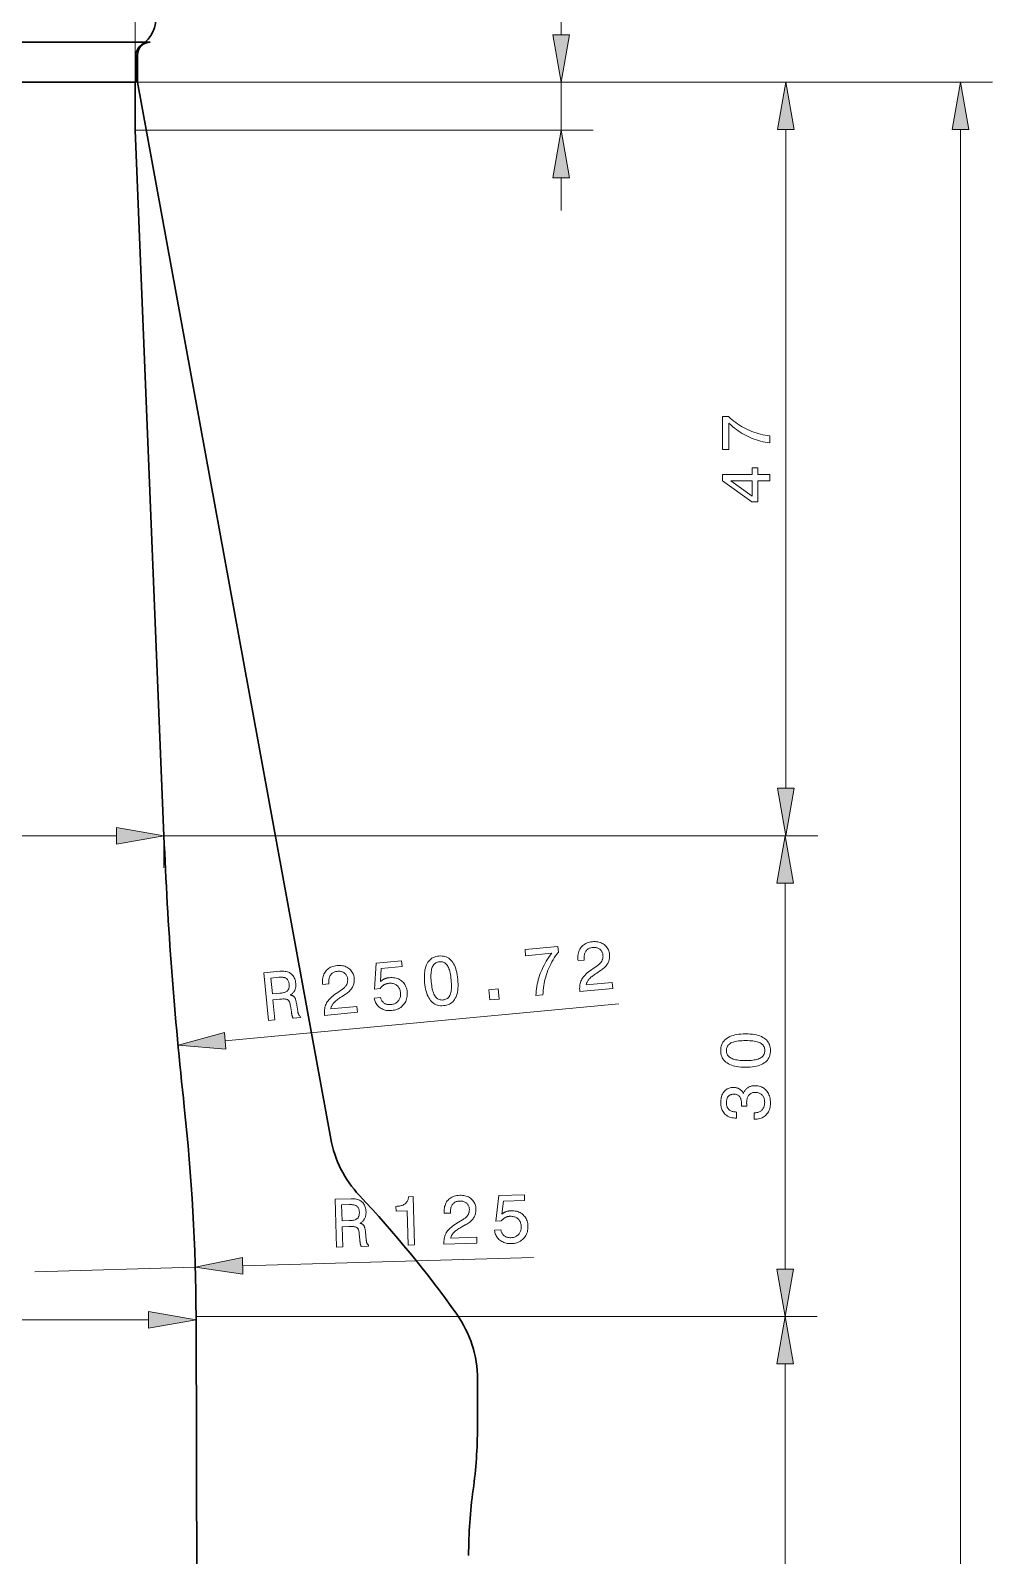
# Model space of a CAD drawing. Extents: x 0 to 297, y 0 to 543.
# Drawn here: x 160.5 to 220.5, y 262.9 to 358.1 of the extents above; entities that cross this region are included whole.
import ezdxf

# ---------------------------------------------------------------- set-up
doc = ezdxf.new("R2010")
doc.units = 0

msp = doc.modelspace()

# ---------------------------------------------------------------- linework, layer by layer
at = {"color": 7, "lineweight": 13}
for p, q in [((167.038, 354.832), (167.038, 391.751)), ((167.038, 354.832), (209.61, 354.832)), ((167.038, 354.832), (195.605, 354.832)), ((167.038, 354.832), (220.505, 354.832)), ((167.038, 351.832), (195.605, 351.832)), ((207.61, 310.787), (207.61, 351.878)), ((218.505, 137.787), (218.505, 351.878)), ((142.793, 307.83), (165.884, 307.83)), ((168.838, 307.832), (209.574, 307.832)), ((168.838, 307.832), (209.61, 307.832)), ((207.574, 280.787), (207.574, 304.878)), ((172.656, 295.042), (197.212, 297.335)), ((170.838, 277.832), (209.58, 277.832)), ((170.838, 277.832), (209.574, 277.832)), ((140.793, 277.63), (167.884, 277.63)), ((207.58, 210.787), (207.58, 274.878))]:
    msp.add_line(p, q, dxfattribs=at)
at = {"color": 7, "lineweight": 13, "ltscale": 0.261906}
msp.add_line((193.605, 357.787), (193.605, 368.263), dxfattribs=at)
at = {"color": 7, "lineweight": 30}
for p, q in [((140.688, 357.332), (167.988, 357.332)), ((141.588, 354.832), (167.088, 354.832)), ((141.638, 354.832), (167.038, 354.832)), ((167.188, 354.832), (179.238, 288.932)), ((167.038, 351.832), (168.838, 307.832)), ((170.838, 277.832), (171.088, 207.832))]:
    msp.add_line(p, q, dxfattribs=at)
at = {"color": 7, "lineweight": 30, "ltscale": 0.041704}
msp.add_line((167.088, 354.832), (167.088, 356.5), dxfattribs=at)
at = {"color": 7, "lineweight": 30, "ltscale": 0.0425}
msp.add_line((167.188, 354.832), (167.188, 356.532), dxfattribs=at)
at = {"color": 7, "lineweight": 30, "ltscale": 0.075}
for p, q in [((167.038, 351.832), (167.038, 354.832)), ((188.388, 270.932), (188.388, 273.932))]:
    msp.add_line(p, q, dxfattribs=at)
at = {"color": 7, "lineweight": 13, "ltscale": 0.075}
msp.add_line((193.605, 351.832), (193.605, 354.832), dxfattribs=at)
at = {"color": 7, "lineweight": 13, "ltscale": 0.051139}
msp.add_line((193.605, 346.832), (193.605, 348.878), dxfattribs=at)
at = {"color": 7, "lineweight": 13, "ltscale": 0.050046}
msp.add_line((168.838, 307.832), (168.838, 305.83), dxfattribs=at)
at = {"color": 7, "lineweight": 13, "ltscale": 0.25}
msp.add_line((160.793, 280.633), (170.789, 280.916), dxfattribs=at)
at = {"color": 7, "lineweight": 13, "ltscale": 0.453495}
msp.add_line((173.742, 280.999), (191.875, 281.511), dxfattribs=at)
at = {"color": 7, "lineweight": 13, "ltscale": 0.055047}
msp.add_line((170.838, 277.832), (170.838, 275.63), dxfattribs=at)
at = {"color": 7, "lineweight": 13}
for points in [[(193.084, 357.787), (193.605, 354.832), (194.126, 357.787)], [(208.131, 351.878), (207.61, 354.832), (207.09, 351.878)], [(219.026, 351.878), (218.505, 354.832), (217.984, 351.878)], [(194.126, 348.878), (193.605, 351.832), (193.084, 348.878)], [(206.61, 332.331), (206.467, 332.352), (206.325, 332.378), (206.186, 332.407), (206.048, 332.441), (205.912, 332.479), (205.779, 332.52), (205.647, 332.566), (205.518, 332.616), (205.39, 332.67), (205.264, 332.728), (205.14, 332.791), (205.017, 332.858), (204.895, 332.929), (204.775, 333.006), (204.655, 333.086), (204.536, 333.172), (204.419, 333.262), (204.302, 333.357), (204.187, 333.456), (204.072, 333.56), (204.072, 331.92), (203.678, 331.92), (203.678, 333.975), (204.036, 333.975), (204.148, 333.875), (204.262, 333.779), (204.378, 333.687), (204.495, 333.599), (204.614, 333.516), (204.735, 333.436), (204.857, 333.361), (204.981, 333.291), (205.106, 333.224), (205.234, 333.161), (205.363, 333.103), (205.494, 333.049), (205.627, 332.999), (205.762, 332.954), (205.898, 332.912), (206.037, 332.875), (206.178, 332.842), (206.32, 332.813), (206.464, 332.788), (206.61, 332.767)], [(206.61, 329.97), (205.868, 329.97), (205.868, 328.652), (205.489, 328.652), (203.678, 329.965), (203.678, 330.358), (205.523, 330.358), (205.523, 330.786), (205.868, 330.786), (205.868, 330.358), (206.61, 330.358)], [(205.523, 329.015), (205.523, 329.97), (204.18, 329.97)], [(207.09, 310.787), (207.61, 307.832), (208.131, 310.787)], [(165.884, 307.309), (168.838, 307.83), (165.884, 308.351)], [(208.095, 304.878), (207.574, 307.832), (207.053, 304.878)], [(192.037, 297.857), (192.045, 298.002), (192.057, 298.145), (192.074, 298.287), (192.094, 298.427), (192.119, 298.565), (192.149, 298.702), (192.182, 298.838), (192.22, 298.971), (192.262, 299.103), (192.308, 299.234), (192.358, 299.363), (192.414, 299.492), (192.474, 299.62), (192.538, 299.747), (192.608, 299.874), (192.682, 300), (192.76, 300.126), (192.844, 300.25), (192.932, 300.375), (193.025, 300.498), (191.392, 300.346), (191.355, 300.738), (193.402, 300.929), (193.435, 300.572), (193.346, 300.451), (193.26, 300.329), (193.18, 300.206), (193.103, 300.081), (193.031, 299.955), (192.963, 299.827), (192.9, 299.698), (192.841, 299.568), (192.786, 299.437), (192.736, 299.305), (192.69, 299.171), (192.649, 299.035), (192.611, 298.898), (192.578, 298.76), (192.55, 298.62), (192.525, 298.478), (192.506, 298.335), (192.49, 298.191), (192.479, 298.045), (192.472, 297.897)], [(194.77, 298.112), (194.769, 298.124), (194.763, 298.212), (194.761, 298.296), (194.764, 298.379), (194.771, 298.458), (194.782, 298.536), (194.798, 298.61), (194.819, 298.682), (194.843, 298.752), (194.872, 298.819), (194.906, 298.884), (194.945, 298.947), (194.99, 299.011), (195.042, 299.076), (195.101, 299.141), (195.167, 299.206), (195.239, 299.272), (195.318, 299.339), (195.403, 299.406), (195.495, 299.474), (195.594, 299.542), (195.835, 299.704), (195.877, 299.733), (195.917, 299.763), (195.954, 299.793), (195.988, 299.823), (196.02, 299.854), (196.05, 299.885), (196.077, 299.917), (196.101, 299.948), (196.123, 299.981), (196.143, 300.013), (196.16, 300.047), (196.174, 300.081), (196.187, 300.116), (196.197, 300.152), (196.206, 300.188), (196.212, 300.226), (196.215, 300.264), (196.217, 300.304), (196.216, 300.344), (196.214, 300.385), (196.208, 300.432), (196.199, 300.476), (196.186, 300.518), (196.171, 300.558), (196.153, 300.596), (196.132, 300.631), (196.107, 300.665), (196.08, 300.697), (196.049, 300.726), (196.015, 300.753), (195.979, 300.778), (195.941, 300.799), (195.901, 300.817), (195.859, 300.833), (195.815, 300.845), (195.769, 300.854), (195.721, 300.859), (195.671, 300.862), (195.62, 300.862), (195.566, 300.858), (195.513, 300.851), (195.463, 300.841), (195.415, 300.827), (195.37, 300.81), (195.328, 300.789), (195.288, 300.765), (195.251, 300.738), (195.217, 300.706), (195.185, 300.672), (195.156, 300.634), (195.13, 300.593), (195.107, 300.549), (195.088, 300.503), (195.072, 300.454), (195.059, 300.403), (195.05, 300.35), (195.044, 300.294), (195.042, 300.235), (195.043, 300.174), (195.047, 300.111), (195.05, 300.075), (194.66, 300.039), (194.654, 300.1), (194.648, 300.193), (194.648, 300.282), (194.654, 300.368), (194.665, 300.45), (194.682, 300.529), (194.705, 300.605), (194.733, 300.677), (194.767, 300.746), (194.807, 300.811), (194.853, 300.873), (194.904, 300.931), (194.959, 300.983), (195.018, 301.031), (195.082, 301.073), (195.15, 301.11), (195.223, 301.142), (195.299, 301.168), (195.381, 301.19), (195.466, 301.206), (195.556, 301.217), (195.642, 301.223), (195.726, 301.223), (195.807, 301.218), (195.885, 301.208), (195.96, 301.193), (196.032, 301.173), (196.101, 301.147), (196.168, 301.116), (196.231, 301.08), (196.291, 301.038), (196.348, 300.992), (196.399, 300.943), (196.445, 300.89), (196.486, 300.833), (196.522, 300.773), (196.552, 300.71), (196.578, 300.642), (196.598, 300.572), (196.613, 300.497), (196.623, 300.419), (196.627, 300.358), (196.628, 300.298), (196.626, 300.24), (196.62, 300.182), (196.611, 300.126), (196.598, 300.071), (196.582, 300.017), (196.563, 299.965), (196.54, 299.914), (196.514, 299.864), (196.485, 299.815), (196.452, 299.767), (196.416, 299.72), (196.376, 299.674), (196.333, 299.628), (196.286, 299.584), (196.236, 299.541), (196.183, 299.498), (196.125, 299.457), (196.065, 299.416), (195.825, 299.265), (195.759, 299.221), (195.696, 299.179), (195.638, 299.137), (195.584, 299.097), (195.533, 299.058), (195.487, 299.02), (195.444, 298.983), (195.406, 298.947), (195.372, 298.912), (195.341, 298.879), (195.314, 298.845), (195.289, 298.811), (195.266, 298.777), (195.245, 298.742), (195.226, 298.706), (195.21, 298.671), (195.196, 298.634), (195.184, 298.597), (195.174, 298.559), (195.166, 298.521), (196.786, 298.673), (196.821, 298.303)], [(178.849, 296.625), (178.847, 296.638), (178.841, 296.725), (178.84, 296.81), (178.842, 296.892), (178.849, 296.972), (178.861, 297.049), (178.877, 297.123), (178.897, 297.195), (178.922, 297.265), (178.951, 297.332), (178.984, 297.397), (179.023, 297.46), (179.068, 297.524), (179.121, 297.589), (179.18, 297.654), (179.245, 297.719), (179.317, 297.785), (179.396, 297.852), (179.481, 297.919), (179.573, 297.987), (179.672, 298.055), (179.913, 298.217), (179.955, 298.246), (179.995, 298.276), (180.032, 298.306), (180.067, 298.336), (180.099, 298.367), (180.128, 298.398), (180.155, 298.43), (180.18, 298.462), (180.202, 298.494), (180.221, 298.526), (180.238, 298.56), (180.253, 298.594), (180.265, 298.629), (180.276, 298.665), (180.284, 298.701), (180.29, 298.739), (180.294, 298.778), (180.295, 298.817), (180.295, 298.857), (180.292, 298.898), (180.286, 298.945), (180.277, 298.989), (180.265, 299.031), (180.25, 299.071), (180.231, 299.109), (180.21, 299.145), (180.186, 299.178), (180.158, 299.21), (180.127, 299.239), (180.094, 299.266), (180.057, 299.291), (180.019, 299.312), (179.979, 299.331), (179.937, 299.346), (179.893, 299.358), (179.847, 299.367), (179.799, 299.373), (179.75, 299.375), (179.698, 299.375), (179.644, 299.371), (179.592, 299.365), (179.541, 299.354), (179.494, 299.341), (179.449, 299.323), (179.407, 299.303), (179.367, 299.278), (179.33, 299.251), (179.295, 299.22), (179.264, 299.185), (179.235, 299.147), (179.208, 299.106), (179.186, 299.062), (179.166, 299.016), (179.15, 298.967), (179.138, 298.916), (179.129, 298.863), (179.123, 298.807), (179.12, 298.749), (179.121, 298.688), (179.126, 298.624), (179.129, 298.589), (178.738, 298.552), (178.733, 298.613), (178.727, 298.706), (178.727, 298.795), (178.732, 298.881), (178.743, 298.963), (178.76, 299.042), (178.783, 299.118), (178.812, 299.19), (178.846, 299.259), (178.886, 299.324), (178.932, 299.386), (178.982, 299.444), (179.037, 299.496), (179.097, 299.544), (179.161, 299.586), (179.229, 299.623), (179.301, 299.655), (179.378, 299.681), (179.459, 299.703), (179.544, 299.719), (179.634, 299.73), (179.721, 299.736), (179.805, 299.736), (179.886, 299.732), (179.963, 299.721), (180.038, 299.706), (180.111, 299.686), (180.18, 299.66), (180.246, 299.629), (180.309, 299.593), (180.37, 299.551), (180.426, 299.506), (180.477, 299.456), (180.523, 299.403), (180.564, 299.347), (180.6, 299.286), (180.631, 299.223), (180.656, 299.156), (180.677, 299.085), (180.692, 299.01), (180.702, 298.932), (180.706, 298.871), (180.707, 298.811), (180.704, 298.753), (180.698, 298.695), (180.689, 298.639), (180.676, 298.584), (180.66, 298.531), (180.641, 298.478), (180.619, 298.427), (180.593, 298.377), (180.563, 298.328), (180.531, 298.28), (180.494, 298.233), (180.455, 298.187), (180.411, 298.142), (180.365, 298.097), (180.315, 298.054), (180.261, 298.012), (180.204, 297.97), (180.143, 297.929), (179.903, 297.778), (179.837, 297.734), (179.775, 297.692), (179.716, 297.651), (179.662, 297.61), (179.612, 297.571), (179.565, 297.533), (179.523, 297.496), (179.484, 297.46), (179.45, 297.426), (179.42, 297.392), (179.392, 297.358), (179.367, 297.324), (179.344, 297.29), (179.323, 297.255), (179.305, 297.22), (179.288, 297.184), (179.274, 297.147), (179.262, 297.11), (179.252, 297.073), (179.244, 297.035), (180.865, 297.186), (180.899, 296.816)], [(181.943, 297.699), (182.342, 297.737), (182.355, 297.692), (182.37, 297.649), (182.387, 297.609), (182.406, 297.571), (182.428, 297.535), (182.452, 297.502), (182.478, 297.471), (182.507, 297.442), (182.537, 297.415), (182.57, 297.391), (182.605, 297.369), (182.642, 297.35), (182.68, 297.333), (182.719, 297.32), (182.76, 297.309), (182.802, 297.301), (182.846, 297.296), (182.891, 297.294), (182.938, 297.294), (182.987, 297.297), (183.045, 297.305), (183.101, 297.315), (183.155, 297.329), (183.205, 297.347), (183.253, 297.368), (183.298, 297.393), (183.341, 297.421), (183.381, 297.452), (183.418, 297.487), (183.452, 297.525), (183.484, 297.566), (183.511, 297.609), (183.534, 297.654), (183.554, 297.7), (183.57, 297.749), (183.581, 297.8), (183.589, 297.853), (183.594, 297.907), (183.594, 297.964), (183.59, 298.023), (183.583, 298.082), (183.572, 298.139), (183.558, 298.193), (183.54, 298.244), (183.52, 298.292), (183.495, 298.337), (183.468, 298.38), (183.437, 298.42), (183.402, 298.457), (183.364, 298.491), (183.324, 298.522), (183.281, 298.548), (183.236, 298.572), (183.189, 298.591), (183.14, 298.606), (183.089, 298.618), (183.036, 298.626), (182.98, 298.63), (182.922, 298.63), (182.863, 298.626), (182.828, 298.622), (182.794, 298.617), (182.761, 298.61), (182.729, 298.602), (182.698, 298.593), (182.667, 298.582), (182.637, 298.571), (182.607, 298.557), (182.579, 298.543), (182.551, 298.527), (182.524, 298.51), (182.498, 298.491), (182.473, 298.472), (182.448, 298.451), (182.424, 298.428), (182.402, 298.405), (182.38, 298.38), (182.359, 298.354), (182.339, 298.326), (182.319, 298.298), (181.977, 298.266), (182.065, 299.871), (183.66, 300.02), (183.693, 299.667), (182.385, 299.545), (182.341, 298.73), (182.361, 298.75), (182.382, 298.77), (182.403, 298.789), (182.426, 298.807), (182.45, 298.824), (182.474, 298.84), (182.499, 298.856), (182.525, 298.87), (182.552, 298.884), (182.58, 298.897), (182.609, 298.909), (182.638, 298.92), (182.668, 298.931), (182.698, 298.94), (182.729, 298.948), (182.761, 298.956), (182.793, 298.962), (182.826, 298.968), (182.859, 298.972), (182.893, 298.976), (182.984, 298.982), (183.071, 298.982), (183.155, 298.976), (183.237, 298.964), (183.315, 298.947), (183.39, 298.923), (183.462, 298.894), (183.53, 298.859), (183.596, 298.819), (183.659, 298.772), (183.717, 298.721), (183.771, 298.666), (183.818, 298.607), (183.861, 298.544), (183.898, 298.477), (183.931, 298.406), (183.957, 298.331), (183.979, 298.252), (183.995, 298.169), (184.006, 298.083), (184.012, 297.99), (184.011, 297.901), (184.004, 297.814), (183.991, 297.731), (183.971, 297.65), (183.946, 297.573), (183.914, 297.498), (183.875, 297.427), (183.831, 297.358), (183.78, 297.293), (183.724, 297.232), (183.664, 297.176), (183.6, 297.126), (183.531, 297.081), (183.459, 297.042), (183.382, 297.009), (183.301, 296.98), (183.216, 296.958), (183.127, 296.941), (183.034, 296.929), (182.951, 296.924), (182.87, 296.923), (182.792, 296.928), (182.716, 296.938), (182.642, 296.952), (182.571, 296.972), (182.503, 296.997), (182.437, 297.027), (182.373, 297.062), (182.311, 297.102), (182.254, 297.146), (182.201, 297.194), (182.152, 297.245), (182.108, 297.299), (182.069, 297.357), (182.035, 297.419), (182.005, 297.484), (181.98, 297.552), (181.959, 297.624)], [(185.094, 298.678), (185.083, 298.826), (185.077, 298.967), (185.078, 299.102), (185.085, 299.23), (185.098, 299.351), (185.116, 299.465), (185.141, 299.573), (185.171, 299.674), (185.208, 299.768), (185.251, 299.856), (185.299, 299.936), (185.353, 300.009), (185.412, 300.074), (185.477, 300.132), (185.548, 300.183), (185.624, 300.226), (185.705, 300.261), (185.793, 300.29), (185.886, 300.31), (185.984, 300.323), (186.084, 300.329), (186.179, 300.326), (186.271, 300.315), (186.358, 300.295), (186.441, 300.267), (186.52, 300.231), (186.594, 300.186), (186.664, 300.134), (186.73, 300.072), (186.792, 300.003), (186.849, 299.925), (186.902, 299.84), (186.95, 299.746), (186.994, 299.645), (187.033, 299.536), (187.068, 299.419), (187.098, 299.294), (187.124, 299.16), (187.145, 299.02), (187.161, 298.871), (187.173, 298.722), (187.178, 298.58), (187.177, 298.445), (187.171, 298.317), (187.159, 298.195), (187.14, 298.081), (187.116, 297.974), (187.086, 297.874), (187.05, 297.78), (187.008, 297.694), (186.96, 297.615), (186.906, 297.543), (186.847, 297.478), (186.782, 297.421), (186.711, 297.371), (186.635, 297.328), (186.553, 297.293), (186.465, 297.265), (186.372, 297.245), (186.273, 297.231), (186.174, 297.226), (186.079, 297.229), (185.988, 297.24), (185.901, 297.26), (185.818, 297.288), (185.739, 297.324), (185.665, 297.369), (185.594, 297.421), (185.528, 297.483), (185.466, 297.552), (185.408, 297.629), (185.354, 297.715), (185.306, 297.808), (185.262, 297.909), (185.222, 298.017), (185.187, 298.134), (185.157, 298.258), (185.131, 298.39), (185.11, 298.53)], [(185.505, 298.716), (185.518, 298.596), (185.533, 298.483), (185.551, 298.377), (185.571, 298.277), (185.593, 298.185), (185.618, 298.1), (185.645, 298.021), (185.674, 297.949), (185.706, 297.884), (185.741, 297.826), (185.778, 297.775), (185.818, 297.73), (185.86, 297.69), (185.906, 297.657), (185.954, 297.63), (186.006, 297.608), (186.06, 297.593), (186.117, 297.584), (186.177, 297.581), (186.24, 297.584), (186.302, 297.593), (186.361, 297.607), (186.416, 297.626), (186.466, 297.651), (186.513, 297.681), (186.555, 297.716), (186.593, 297.757), (186.628, 297.803), (186.658, 297.855), (186.685, 297.911), (186.707, 297.974), (186.726, 298.043), (186.741, 298.119), (186.753, 298.201), (186.761, 298.29), (186.766, 298.386), (186.767, 298.487), (186.764, 298.596), (186.758, 298.711), (186.748, 298.832), (186.735, 298.954), (186.72, 299.068), (186.702, 299.175), (186.683, 299.276), (186.66, 299.369), (186.636, 299.455), (186.609, 299.533), (186.58, 299.605), (186.549, 299.67), (186.515, 299.727), (186.479, 299.778), (186.439, 299.823), (186.397, 299.862), (186.352, 299.895), (186.303, 299.922), (186.252, 299.943), (186.198, 299.958), (186.141, 299.967), (186.08, 299.97), (186.017, 299.967), (185.955, 299.958), (185.897, 299.944), (185.842, 299.924), (185.792, 299.899), (185.745, 299.869), (185.703, 299.833), (185.664, 299.792), (185.629, 299.745), (185.599, 299.693), (185.572, 299.636), (185.549, 299.573), (185.529, 299.503), (185.513, 299.427), (185.501, 299.344), (185.493, 299.256), (185.488, 299.16), (185.487, 299.059), (185.489, 298.951), (185.495, 298.837)], [(175.355, 296.299), (175.076, 299.281), (176.074, 299.375), (176.16, 299.38), (176.242, 299.382), (176.321, 299.378), (176.396, 299.37), (176.467, 299.357), (176.534, 299.339), (176.598, 299.316), (176.657, 299.289), (176.713, 299.257), (176.766, 299.22), (176.814, 299.179), (176.857, 299.133), (176.897, 299.083), (176.932, 299.028), (176.964, 298.969), (176.99, 298.906), (177.013, 298.838), (177.031, 298.766), (177.046, 298.69), (177.055, 298.609), (177.059, 298.56), (177.06, 298.513), (177.06, 298.467), (177.057, 298.423), (177.052, 298.38), (177.045, 298.338), (177.035, 298.297), (177.024, 298.258), (177.01, 298.22), (176.995, 298.184), (176.977, 298.149), (176.957, 298.115), (176.935, 298.083), (176.911, 298.052), (176.885, 298.022), (176.857, 297.994), (176.827, 297.967), (176.795, 297.942), (176.76, 297.918), (176.724, 297.896), (176.757, 297.888), (176.788, 297.879), (176.817, 297.869), (176.845, 297.857), (176.871, 297.844), (176.895, 297.829), (176.917, 297.813), (176.938, 297.796), (176.957, 297.777), (176.974, 297.757), (176.99, 297.735), (177.005, 297.709), (177.02, 297.68), (177.034, 297.647), (177.047, 297.611), (177.059, 297.571), (177.07, 297.528), (177.081, 297.482), (177.091, 297.432), (177.101, 297.379), (177.177, 296.897), (177.182, 296.866), (177.188, 296.837), (177.193, 296.81), (177.199, 296.785), (177.205, 296.762), (177.212, 296.74), (177.218, 296.72), (177.225, 296.701), (177.232, 296.684), (177.239, 296.669), (177.246, 296.656), (177.254, 296.643), (177.263, 296.63), (177.273, 296.619), (177.283, 296.608), (177.293, 296.598), (177.304, 296.589), (177.316, 296.581), (177.328, 296.574), (177.341, 296.567), (177.349, 296.485), (176.898, 296.443), (176.891, 296.452), (176.885, 296.463), (176.878, 296.474), (176.872, 296.487), (176.865, 296.501), (176.859, 296.515), (176.853, 296.531), (176.847, 296.547), (176.842, 296.565), (176.836, 296.583), (176.83, 296.603), (176.825, 296.624), (176.819, 296.646), (176.814, 296.67), (176.809, 296.695), (176.803, 296.721), (176.798, 296.749), (176.793, 296.778), (176.787, 296.809), (176.782, 296.841), (176.725, 297.225), (176.716, 297.281), (176.705, 297.332), (176.693, 297.38), (176.679, 297.423), (176.664, 297.462), (176.648, 297.497), (176.631, 297.527), (176.612, 297.554), (176.592, 297.576), (176.57, 297.594), (176.545, 297.608), (176.514, 297.62), (176.476, 297.63), (176.433, 297.638), (176.383, 297.643), (176.328, 297.646), (176.266, 297.646), (176.199, 297.644), (176.125, 297.64), (176.046, 297.634), (175.636, 297.595), (175.754, 296.336)], [(175.996, 298.999), (175.509, 298.953), (175.602, 297.961), (176.062, 298.004), (176.13, 298.011), (176.193, 298.02), (176.252, 298.032), (176.307, 298.045), (176.357, 298.06), (176.402, 298.077), (176.443, 298.096), (176.48, 298.117), (176.512, 298.14), (176.54, 298.165), (176.564, 298.192), (176.585, 298.222), (176.603, 298.254), (176.618, 298.29), (176.63, 298.328), (176.638, 298.369), (176.644, 298.413), (176.647, 298.46), (176.646, 298.509), (176.643, 298.562), (176.637, 298.613), (176.628, 298.661), (176.617, 298.706), (176.603, 298.747), (176.587, 298.785), (176.569, 298.82), (176.548, 298.852), (176.525, 298.881), (176.499, 298.906), (176.471, 298.928), (176.44, 298.947), (176.405, 298.963), (176.366, 298.977), (176.324, 298.988), (176.279, 298.996), (176.229, 299.002), (176.177, 299.005), (176.12, 299.006), (176.06, 299.004)], [(189.153, 297.587), (189.093, 298.227), (189.687, 298.283), (189.747, 297.643)], [(172.608, 295.561), (169.715, 294.768), (172.705, 294.524)], [(205.111, 293.39), (204.963, 293.393), (204.821, 293.401), (204.687, 293.414), (204.561, 293.433), (204.441, 293.457), (204.329, 293.486), (204.224, 293.52), (204.126, 293.56), (204.036, 293.605), (203.953, 293.656), (203.877, 293.711), (203.81, 293.772), (203.75, 293.837), (203.698, 293.907), (203.655, 293.982), (203.619, 294.062), (203.591, 294.147), (203.571, 294.236), (203.559, 294.33), (203.555, 294.43), (203.559, 294.53), (203.571, 294.625), (203.591, 294.714), (203.618, 294.799), (203.654, 294.879), (203.697, 294.954), (203.749, 295.024), (203.808, 295.089), (203.875, 295.149), (203.95, 295.204), (204.032, 295.254), (204.122, 295.299), (204.22, 295.338), (204.325, 295.372), (204.437, 295.401), (204.557, 295.425), (204.684, 295.443), (204.819, 295.456), (204.961, 295.464), (205.111, 295.467), (205.261, 295.464), (205.402, 295.456), (205.537, 295.443), (205.664, 295.425), (205.783, 295.401), (205.895, 295.372), (206, 295.338), (206.097, 295.299), (206.186, 295.254), (206.269, 295.204), (206.343, 295.149), (206.41, 295.089), (206.469, 295.024), (206.52, 294.954), (206.563, 294.879), (206.598, 294.799), (206.625, 294.714), (206.645, 294.625), (206.657, 294.53), (206.661, 294.43), (206.657, 294.33), (206.645, 294.236), (206.625, 294.147), (206.598, 294.062), (206.562, 293.982), (206.519, 293.907), (206.468, 293.837), (206.408, 293.772), (206.341, 293.711), (206.267, 293.656), (206.184, 293.605), (206.094, 293.56), (205.997, 293.52), (205.892, 293.486), (205.781, 293.457), (205.661, 293.433), (205.535, 293.414), (205.401, 293.401), (205.26, 293.393)], [(205.111, 293.803), (205.232, 293.805), (205.346, 293.81), (205.453, 293.817), (205.554, 293.828), (205.648, 293.841), (205.735, 293.858), (205.816, 293.878), (205.89, 293.901), (205.958, 293.926), (206.019, 293.955), (206.073, 293.987), (206.122, 294.023), (206.166, 294.062), (206.203, 294.104), (206.235, 294.15), (206.261, 294.199), (206.281, 294.251), (206.295, 294.307), (206.304, 294.367), (206.307, 294.43), (206.304, 294.493), (206.295, 294.552), (206.281, 294.609), (206.261, 294.661), (206.235, 294.71), (206.204, 294.756), (206.167, 294.798), (206.124, 294.836), (206.076, 294.871), (206.022, 294.903), (205.962, 294.931), (205.894, 294.956), (205.82, 294.979), (205.74, 294.998), (205.652, 295.014), (205.557, 295.028), (205.456, 295.038), (205.348, 295.046), (205.233, 295.05), (205.111, 295.052), (204.989, 295.05), (204.874, 295.046), (204.765, 295.038), (204.664, 295.028), (204.569, 295.014), (204.481, 294.998), (204.4, 294.979), (204.326, 294.956), (204.259, 294.931), (204.198, 294.903), (204.144, 294.871), (204.096, 294.836), (204.053, 294.798), (204.016, 294.756), (203.985, 294.71), (203.959, 294.661), (203.939, 294.609), (203.925, 294.552), (203.917, 294.493), (203.914, 294.43), (203.917, 294.367), (203.925, 294.307), (203.94, 294.251), (203.96, 294.199), (203.986, 294.15), (204.017, 294.104), (204.055, 294.062), (204.098, 294.023), (204.147, 293.987), (204.202, 293.955), (204.262, 293.926), (204.33, 293.901), (204.404, 293.878), (204.485, 293.858), (204.573, 293.841), (204.667, 293.828), (204.768, 293.817), (204.876, 293.81), (204.99, 293.805)], [(205.634, 290.144), (205.634, 290.542), (205.696, 290.545), (205.755, 290.551), (205.811, 290.56), (205.864, 290.573), (205.915, 290.589), (205.962, 290.608), (206.007, 290.63), (206.049, 290.655), (206.088, 290.684), (206.124, 290.716), (206.157, 290.751), (206.187, 290.788), (206.213, 290.829), (206.236, 290.871), (206.255, 290.917), (206.27, 290.965), (206.283, 291.016), (206.291, 291.07), (206.296, 291.126), (206.298, 291.185), (206.297, 291.243), (206.292, 291.298), (206.284, 291.351), (206.273, 291.401), (206.259, 291.449), (206.241, 291.494), (206.221, 291.537), (206.197, 291.577), (206.17, 291.615), (206.14, 291.65), (206.107, 291.682), (206.072, 291.711), (206.035, 291.736), (205.995, 291.759), (205.952, 291.777), (205.908, 291.792), (205.861, 291.804), (205.811, 291.813), (205.76, 291.818), (205.706, 291.82), (205.657, 291.818), (205.61, 291.813), (205.565, 291.805), (205.523, 291.793), (205.483, 291.778), (205.445, 291.759), (205.409, 291.737), (205.375, 291.712), (205.344, 291.684), (205.315, 291.652), (205.288, 291.617), (205.264, 291.58), (205.243, 291.539), (205.225, 291.496), (205.21, 291.45), (205.197, 291.402), (205.187, 291.351), (205.18, 291.297), (205.176, 291.24), (205.174, 291.181), (205.174, 291.172), (205.175, 291.164), (205.175, 291.155), (205.175, 291.146), (205.175, 291.138), (205.175, 291.129), (205.176, 291.12), (205.176, 291.111), (205.176, 291.102), (205.177, 291.092), (205.177, 291.083), (205.178, 291.073), (205.178, 291.062), (205.179, 291.05), (205.179, 291.039), (205.18, 291.026), (205.181, 291.013), (205.181, 290.999), (205.182, 290.985), (205.183, 290.97), (204.843, 290.97), (204.844, 290.979), (204.844, 290.988), (204.845, 290.997), (204.845, 291.006), (204.845, 291.015), (204.846, 291.024), (204.846, 291.033), (204.846, 291.042), (204.846, 291.05), (204.847, 291.059), (204.847, 291.067), (204.847, 291.075), (204.847, 291.083), (204.847, 291.091), (204.847, 291.099), (204.848, 291.107), (204.848, 291.114), (204.848, 291.122), (204.848, 291.129), (204.848, 291.137), (204.847, 291.193), (204.843, 291.247), (204.837, 291.298), (204.829, 291.345), (204.819, 291.39), (204.806, 291.431), (204.791, 291.47), (204.774, 291.506), (204.755, 291.538), (204.733, 291.568), (204.709, 291.594), (204.682, 291.618), (204.653, 291.639), (204.621, 291.657), (204.588, 291.673), (204.551, 291.685), (204.513, 291.695), (204.471, 291.702), (204.428, 291.706), (204.382, 291.708), (204.337, 291.707), (204.295, 291.702), (204.255, 291.696), (204.216, 291.686), (204.18, 291.674), (204.146, 291.659), (204.115, 291.641), (204.085, 291.621), (204.057, 291.598), (204.032, 291.572), (204.009, 291.544), (203.988, 291.513), (203.969, 291.48), (203.954, 291.444), (203.94, 291.406), (203.929, 291.366), (203.921, 291.323), (203.914, 291.278), (203.911, 291.231), (203.91, 291.181), (203.911, 291.125), (203.916, 291.072), (203.924, 291.021), (203.936, 290.974), (203.95, 290.929), (203.968, 290.886), (203.989, 290.847), (204.013, 290.81), (204.041, 290.777), (204.072, 290.745), (204.106, 290.717), (204.143, 290.692), (204.183, 290.67), (204.226, 290.65), (204.272, 290.634), (204.321, 290.621), (204.374, 290.61), (204.429, 290.603), (204.487, 290.598), (204.548, 290.597), (204.548, 290.213), (204.519, 290.213), (204.432, 290.216), (204.35, 290.223), (204.271, 290.236), (204.195, 290.254), (204.123, 290.277), (204.055, 290.305), (203.99, 290.339), (203.929, 290.377), (203.871, 290.421), (203.817, 290.469), (203.767, 290.522), (203.723, 290.579), (203.683, 290.639), (203.649, 290.703), (203.621, 290.77), (203.597, 290.841), (203.579, 290.915), (203.566, 290.993), (203.558, 291.075), (203.555, 291.16), (203.557, 291.25), (203.564, 291.335), (203.575, 291.417), (203.589, 291.494), (203.609, 291.568), (203.632, 291.637), (203.66, 291.702), (203.692, 291.763), (203.728, 291.82), (203.768, 291.872), (203.813, 291.92), (203.86, 291.963), (203.911, 292.001), (203.966, 292.034), (204.023, 292.062), (204.085, 292.085), (204.149, 292.103), (204.217, 292.115), (204.288, 292.123), (204.363, 292.125), (204.406, 292.124), (204.447, 292.121), (204.487, 292.117), (204.526, 292.11), (204.564, 292.101), (204.601, 292.091), (204.636, 292.078), (204.67, 292.064), (204.702, 292.048), (204.734, 292.029), (204.764, 292.009), (204.792, 291.987), (204.82, 291.964), (204.845, 291.938), (204.869, 291.911), (204.892, 291.881), (204.913, 291.85), (204.933, 291.817), (204.951, 291.782), (204.968, 291.746), (204.987, 291.793), (205.007, 291.838), (205.03, 291.881), (205.055, 291.921), (205.081, 291.959), (205.11, 291.995), (205.14, 292.028), (205.173, 292.059), (205.208, 292.087), (205.244, 292.114), (205.282, 292.138), (205.323, 292.159), (205.364, 292.178), (205.408, 292.194), (205.453, 292.208), (205.5, 292.219), (205.549, 292.228), (205.6, 292.234), (205.652, 292.238), (205.706, 292.239), (205.79, 292.236), (205.872, 292.227), (205.95, 292.213), (206.024, 292.192), (206.095, 292.165), (206.163, 292.133), (206.227, 292.095), (206.288, 292.05), (206.345, 292), (206.399, 291.944), (206.449, 291.883), (206.493, 291.818), (206.533, 291.749), (206.567, 291.677), (206.595, 291.6), (206.619, 291.52), (206.637, 291.436), (206.65, 291.348), (206.658, 291.256), (206.661, 291.16), (206.658, 291.069), (206.65, 290.982), (206.636, 290.898), (206.617, 290.819), (206.593, 290.743), (206.563, 290.671), (206.528, 290.602), (206.487, 290.538), (206.44, 290.477), (206.389, 290.42), (206.333, 290.367), (206.273, 290.32), (206.209, 290.279), (206.142, 290.243), (206.072, 290.213), (205.997, 290.188), (205.919, 290.168), (205.838, 290.155), (205.752, 290.146), (205.664, 290.144)], [(186.295, 282.354), (186.295, 282.367), (186.295, 282.454), (186.298, 282.539), (186.307, 282.621), (186.319, 282.7), (186.335, 282.776), (186.356, 282.85), (186.381, 282.92), (186.41, 282.988), (186.443, 283.053), (186.481, 283.115), (186.524, 283.176), (186.573, 283.237), (186.629, 283.298), (186.692, 283.359), (186.762, 283.421), (186.838, 283.482), (186.921, 283.543), (187.011, 283.605), (187.107, 283.666), (187.21, 283.728), (187.461, 283.874), (187.505, 283.9), (187.546, 283.927), (187.585, 283.955), (187.622, 283.983), (187.656, 284.012), (187.687, 284.041), (187.716, 284.07), (187.743, 284.101), (187.767, 284.131), (187.788, 284.163), (187.807, 284.195), (187.824, 284.228), (187.839, 284.262), (187.852, 284.297), (187.862, 284.333), (187.871, 284.37), (187.877, 284.409), (187.881, 284.448), (187.883, 284.488), (187.883, 284.529), (187.88, 284.576), (187.874, 284.621), (187.865, 284.663), (187.852, 284.704), (187.836, 284.743), (187.817, 284.78), (187.795, 284.815), (187.77, 284.849), (187.741, 284.88), (187.709, 284.909), (187.675, 284.936), (187.638, 284.96), (187.599, 284.981), (187.558, 284.999), (187.515, 285.014), (187.47, 285.025), (187.422, 285.034), (187.373, 285.04), (187.321, 285.043), (187.268, 285.043), (187.215, 285.04), (187.164, 285.033), (187.115, 285.022), (187.069, 285.008), (187.026, 284.99), (186.985, 284.968), (186.946, 284.943), (186.91, 284.914), (186.876, 284.882), (186.844, 284.846), (186.815, 284.806), (186.79, 284.764), (186.767, 284.72), (186.748, 284.672), (186.733, 284.622), (186.72, 284.569), (186.71, 284.514), (186.704, 284.456), (186.701, 284.395), (186.701, 284.331), (186.702, 284.295), (186.311, 284.284), (186.309, 284.345), (186.309, 284.438), (186.314, 284.528), (186.326, 284.613), (186.342, 284.694), (186.364, 284.772), (186.392, 284.846), (186.425, 284.916), (186.464, 284.983), (186.508, 285.046), (186.557, 285.104), (186.612, 285.159), (186.67, 285.207), (186.732, 285.251), (186.799, 285.289), (186.869, 285.321), (186.943, 285.348), (187.022, 285.37), (187.104, 285.386), (187.19, 285.397), (187.281, 285.402), (187.368, 285.402), (187.451, 285.397), (187.532, 285.387), (187.609, 285.372), (187.683, 285.352), (187.753, 285.327), (187.821, 285.296), (187.885, 285.261), (187.946, 285.221), (188.003, 285.176), (188.056, 285.126), (188.104, 285.074), (188.147, 285.018), (188.184, 284.959), (188.216, 284.897), (188.242, 284.831), (188.263, 284.762), (188.279, 284.69), (188.289, 284.615), (188.294, 284.536), (188.294, 284.475), (188.291, 284.415), (188.285, 284.357), (188.275, 284.3), (188.263, 284.245), (188.246, 284.191), (188.227, 284.138), (188.204, 284.087), (188.179, 284.038), (188.15, 283.989), (188.117, 283.942), (188.081, 283.897), (188.042, 283.852), (187.999, 283.809), (187.953, 283.766), (187.904, 283.725), (187.851, 283.685), (187.795, 283.646), (187.735, 283.609), (187.672, 283.572), (187.423, 283.436), (187.354, 283.397), (187.289, 283.359), (187.228, 283.321), (187.171, 283.285), (187.118, 283.249), (187.07, 283.214), (187.025, 283.18), (186.984, 283.146), (186.948, 283.114), (186.915, 283.082), (186.885, 283.051), (186.858, 283.019), (186.833, 282.986), (186.81, 282.952), (186.789, 282.918), (186.77, 282.883), (186.754, 282.848), (186.739, 282.811), (186.727, 282.775), (186.717, 282.737), (188.344, 282.783), (188.354, 282.412)], [(189.453, 283.226), (189.854, 283.237), (189.863, 283.192), (189.876, 283.148), (189.89, 283.107), (189.907, 283.068), (189.926, 283.031), (189.948, 282.996), (189.972, 282.963), (189.999, 282.932), (190.028, 282.903), (190.059, 282.877), (190.092, 282.853), (190.128, 282.831), (190.164, 282.813), (190.203, 282.797), (190.243, 282.783), (190.285, 282.773), (190.328, 282.765), (190.373, 282.759), (190.42, 282.757), (190.468, 282.757), (190.527, 282.76), (190.584, 282.767), (190.638, 282.778), (190.69, 282.792), (190.739, 282.81), (190.786, 282.832), (190.83, 282.857), (190.872, 282.886), (190.911, 282.918), (190.948, 282.954), (190.982, 282.993), (191.012, 283.034), (191.038, 283.077), (191.061, 283.122), (191.079, 283.17), (191.095, 283.22), (191.106, 283.272), (191.114, 283.326), (191.117, 283.383), (191.118, 283.442), (191.114, 283.501), (191.107, 283.559), (191.096, 283.613), (191.082, 283.665), (191.065, 283.715), (191.043, 283.762), (191.018, 283.806), (190.99, 283.848), (190.958, 283.887), (190.923, 283.923), (190.884, 283.957), (190.843, 283.986), (190.8, 284.012), (190.755, 284.035), (190.707, 284.053), (190.656, 284.068), (190.603, 284.079), (190.548, 284.087), (190.491, 284.091), (190.431, 284.091), (190.396, 284.089), (190.362, 284.086), (190.329, 284.082), (190.296, 284.076), (190.264, 284.069), (190.233, 284.06), (190.202, 284.05), (190.172, 284.039), (190.142, 284.026), (190.113, 284.012), (190.085, 283.997), (190.058, 283.98), (190.032, 283.962), (190.006, 283.943), (189.981, 283.922), (189.957, 283.9), (189.933, 283.877), (189.91, 283.852), (189.889, 283.826), (189.867, 283.798), (189.524, 283.789), (189.715, 285.384), (191.317, 285.43), (191.327, 285.076), (190.014, 285.039), (189.916, 284.228), (189.938, 284.247), (189.96, 284.265), (189.983, 284.283), (190.007, 284.299), (190.031, 284.315), (190.057, 284.33), (190.083, 284.343), (190.11, 284.356), (190.138, 284.368), (190.166, 284.38), (190.196, 284.39), (190.225, 284.399), (190.256, 284.407), (190.287, 284.415), (190.318, 284.421), (190.35, 284.426), (190.383, 284.431), (190.416, 284.434), (190.45, 284.437), (190.484, 284.438), (190.575, 284.438), (190.662, 284.432), (190.746, 284.421), (190.826, 284.404), (190.903, 284.381), (190.976, 284.353), (191.046, 284.32), (191.112, 284.28), (191.175, 284.236), (191.235, 284.185), (191.29, 284.13), (191.339, 284.072), (191.383, 284.009), (191.422, 283.944), (191.455, 283.874), (191.482, 283.802), (191.504, 283.725), (191.52, 283.645), (191.531, 283.562), (191.536, 283.474), (191.536, 283.382), (191.53, 283.292), (191.517, 283.207), (191.499, 283.124), (191.474, 283.045), (191.443, 282.969), (191.407, 282.897), (191.364, 282.828), (191.315, 282.763), (191.26, 282.701), (191.2, 282.644), (191.136, 282.592), (191.069, 282.546), (190.998, 282.506), (190.923, 282.472), (190.844, 282.443), (190.762, 282.42), (190.675, 282.403), (190.585, 282.392), (190.492, 282.386), (190.408, 282.386), (190.328, 282.391), (190.25, 282.401), (190.175, 282.416), (190.102, 282.435), (190.033, 282.459), (189.966, 282.489), (189.902, 282.523), (189.841, 282.562), (189.782, 282.605), (189.727, 282.653), (189.677, 282.704), (189.632, 282.758), (189.592, 282.816), (189.557, 282.876), (189.526, 282.94), (189.501, 283.007), (189.48, 283.076), (189.464, 283.15)], [(179.591, 282.165), (179.507, 285.159), (180.508, 285.188), (180.594, 285.188), (180.676, 285.184), (180.755, 285.175), (180.829, 285.162), (180.899, 285.144), (180.965, 285.122), (181.027, 285.095), (181.085, 285.064), (181.138, 285.029), (181.188, 284.988), (181.233, 284.944), (181.274, 284.896), (181.311, 284.843), (181.342, 284.786), (181.37, 284.726), (181.392, 284.661), (181.41, 284.592), (181.424, 284.518), (181.433, 284.441), (181.438, 284.36), (181.438, 284.311), (181.437, 284.264), (181.433, 284.218), (181.427, 284.174), (181.419, 284.131), (181.409, 284.09), (181.397, 284.05), (181.384, 284.012), (181.368, 283.975), (181.35, 283.94), (181.329, 283.906), (181.307, 283.873), (181.284, 283.842), (181.258, 283.813), (181.23, 283.785), (181.2, 283.759), (181.168, 283.735), (181.134, 283.711), (181.099, 283.69), (181.061, 283.67), (181.093, 283.66), (181.124, 283.649), (181.152, 283.637), (181.179, 283.623), (181.204, 283.608), (181.227, 283.592), (181.248, 283.575), (181.268, 283.556), (181.286, 283.536), (181.301, 283.515), (181.316, 283.492), (181.329, 283.465), (181.342, 283.435), (181.354, 283.401), (181.364, 283.365), (181.374, 283.324), (181.383, 283.28), (181.39, 283.233), (181.397, 283.183), (181.403, 283.129), (181.448, 282.643), (181.452, 282.612), (181.455, 282.583), (181.459, 282.556), (181.463, 282.531), (181.468, 282.507), (181.472, 282.484), (181.478, 282.464), (181.483, 282.445), (181.489, 282.428), (181.495, 282.413), (181.502, 282.398), (181.509, 282.385), (181.517, 282.372), (181.525, 282.36), (181.535, 282.349), (181.545, 282.338), (181.555, 282.328), (181.566, 282.319), (181.578, 282.311), (181.591, 282.303), (181.593, 282.221), (181.14, 282.208), (181.134, 282.218), (181.128, 282.229), (181.122, 282.241), (181.117, 282.254), (181.111, 282.268), (181.106, 282.283), (181.101, 282.299), (181.097, 282.316), (181.092, 282.334), (181.087, 282.353), (181.083, 282.372), (181.079, 282.394), (181.075, 282.416), (181.071, 282.44), (181.067, 282.466), (181.064, 282.493), (181.06, 282.521), (181.057, 282.55), (181.054, 282.581), (181.051, 282.613), (181.019, 283), (181.013, 283.057), (181.005, 283.109), (180.996, 283.157), (180.986, 283.201), (180.973, 283.241), (180.959, 283.277), (180.944, 283.308), (180.927, 283.336), (180.908, 283.359), (180.888, 283.378), (180.863, 283.394), (180.833, 283.409), (180.796, 283.421), (180.754, 283.431), (180.705, 283.439), (180.649, 283.446), (180.588, 283.45), (180.52, 283.453), (180.447, 283.453), (180.367, 283.452), (179.956, 283.44), (179.992, 282.176)], [(180.406, 284.818), (179.917, 284.804), (179.945, 283.807), (180.407, 283.82), (180.475, 283.823), (180.539, 283.829), (180.599, 283.836), (180.654, 283.846), (180.705, 283.858), (180.752, 283.872), (180.794, 283.888), (180.832, 283.906), (180.865, 283.927), (180.895, 283.95), (180.92, 283.975), (180.943, 284.004), (180.963, 284.035), (180.98, 284.07), (180.995, 284.107), (181.006, 284.148), (181.015, 284.191), (181.02, 284.238), (181.023, 284.287), (181.023, 284.34), (181.02, 284.391), (181.015, 284.44), (181.006, 284.485), (180.996, 284.527), (180.982, 284.566), (180.966, 284.603), (180.947, 284.636), (180.926, 284.665), (180.902, 284.692), (180.875, 284.716), (180.845, 284.737), (180.812, 284.756), (180.774, 284.772), (180.733, 284.786), (180.688, 284.797), (180.639, 284.806), (180.587, 284.812), (180.53, 284.817), (180.47, 284.818)], [(184.074, 282.291), (184.014, 284.424), (183.314, 284.404), (183.306, 284.71), (183.381, 284.715), (183.452, 284.722), (183.519, 284.731), (183.582, 284.743), (183.641, 284.758), (183.696, 284.775), (183.747, 284.795), (183.793, 284.817), (183.836, 284.841), (183.875, 284.868), (183.91, 284.898), (183.942, 284.931), (183.971, 284.967), (183.997, 285.007), (184.02, 285.05), (184.04, 285.096), (184.057, 285.145), (184.07, 285.197), (184.081, 285.253), (184.088, 285.312), (184.381, 285.32), (184.466, 282.302)], [(173.728, 281.52), (170.789, 280.916), (173.757, 280.478)], [(207.053, 280.787), (207.574, 277.832), (208.095, 280.787)], [(167.884, 277.109), (170.838, 277.63), (167.884, 278.151)], [(208.101, 274.878), (207.58, 277.832), (207.059, 274.878)]]:
    msp.add_lwpolyline(points, close=True, dxfattribs=at)
at = {"color": 7, "lineweight": 30}
for centre, radius, start, end in [((166.338, 358.832), 2, 303.61245, 5.88252), ((167.888, 356.5), 0.8, 123.61242, 179.99995), ((167.988, 356.532), 0.8, 90, 180.00001), ((419.351, 318.08), 250.722, 182.34261, 186.21794), ((45.839, 277.386), 125, 0.20463, 6.21794), ((186.124, 290.191), 7, 190.36231, 223.2474), ((130.037, 237.435), 70, 35.40316, 43.24749), ((181.388, 273.932), 7, 0.00014, 35.40301), ((159.928, 270.932), 28.46, 352.13442, 360), ((217.838, 262.932), 30, 172.13443, 179.99958)]:
    msp.add_arc(centre, radius, start, end, dxfattribs=at)
at = {"color": 7, "lineweight": 13}
for points in [[(193.084, 357.787), (193.605, 354.832), (193.084, 357.787), (194.126, 357.787)], [(208.131, 351.878), (207.61, 354.832), (208.131, 351.878), (207.09, 351.878)], [(219.026, 351.878), (218.505, 354.832), (219.026, 351.878), (217.984, 351.878)], [(194.126, 348.878), (193.605, 351.832), (194.126, 348.878), (193.084, 348.878)], [(207.09, 310.787), (207.61, 307.832), (207.09, 310.787), (208.131, 310.787)], [(165.884, 307.309), (168.838, 307.83), (165.884, 307.309), (165.884, 308.351)], [(208.095, 304.878), (207.574, 307.832), (208.095, 304.878), (207.053, 304.878)], [(172.608, 295.561), (169.715, 294.768), (172.608, 295.561), (172.705, 294.524)], [(173.728, 281.52), (170.789, 280.916), (173.728, 281.52), (173.757, 280.478)], [(207.053, 280.787), (207.574, 277.832), (207.053, 280.787), (208.095, 280.787)], [(167.884, 277.109), (170.838, 277.63), (167.884, 277.109), (167.884, 278.151)], [(208.101, 274.878), (207.58, 277.832), (208.101, 274.878), (207.059, 274.878)]]:
    msp.add_solid(points, dxfattribs=at)

doc.saveas('drawing.dxf')
